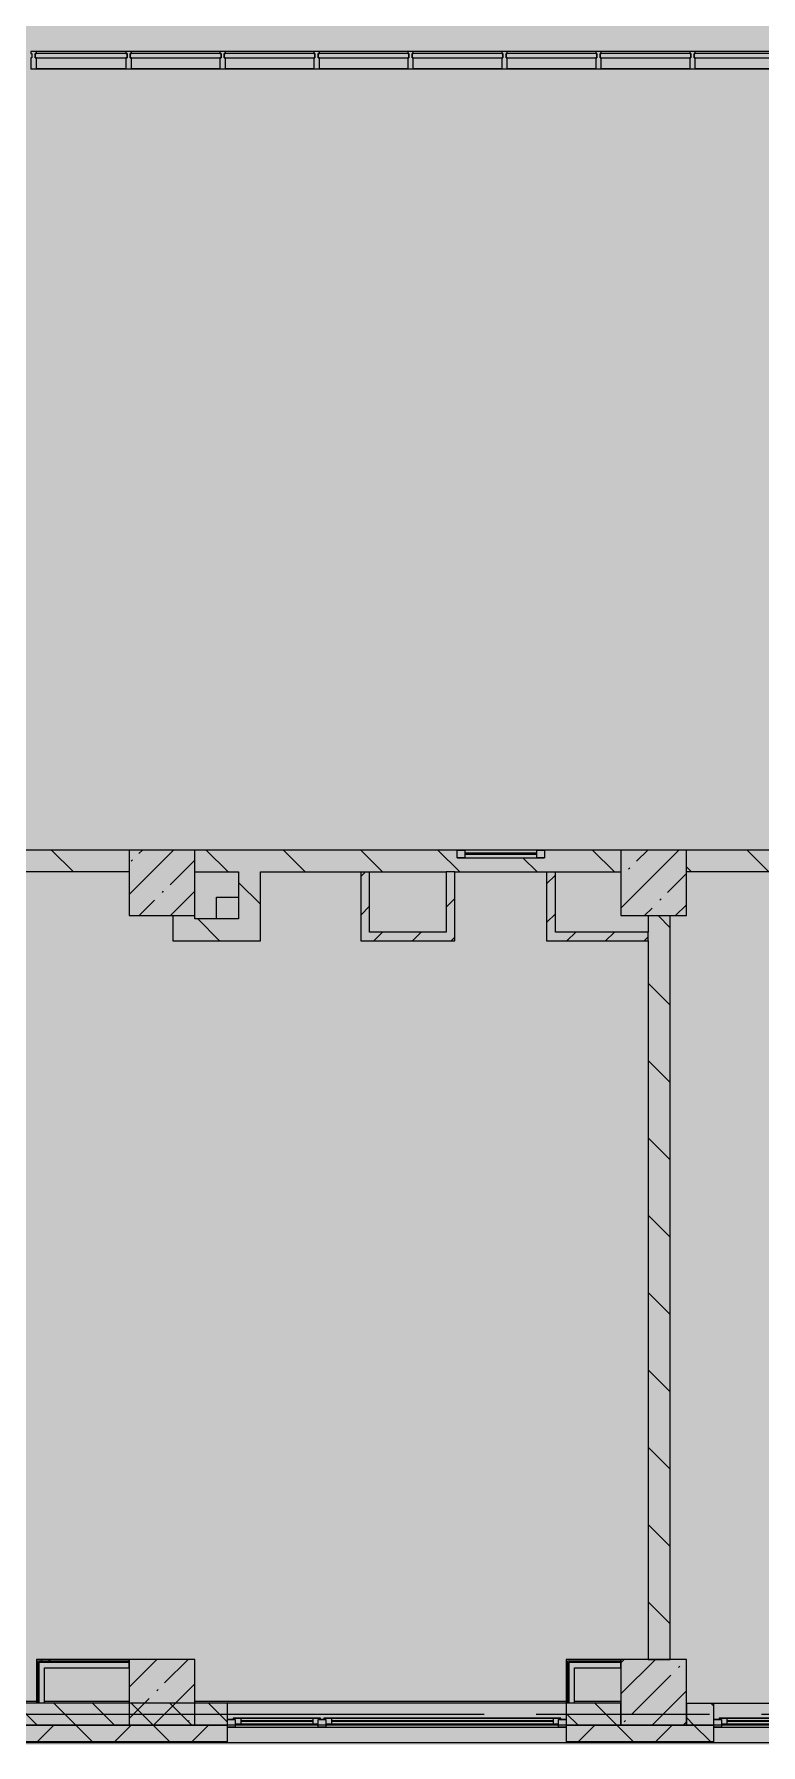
# Model space of a CAD drawing. Header units: millimetres. Extents: x -2911 to 191903, y -8553 to 29000.
# Drawn here: x 66710 to 73360, y -280 to 15358 of the extents above; entities that cross this region are included whole.
import ezdxf

# ---------------------------------------------------------------- set-up
doc = ezdxf.new("R2010")
doc.units = ezdxf.units.MM
doc.linetypes.add('Осевая', pattern=[3175, 635, -476.25, 1587.5, -476.25])
doc.layers.add('A-DETL-GENF-3', color=7, linetype='Continuous', lineweight=9, true_color=0xc0c0c0, transparency=0.4)
for name, color, linetype, lineweight, true_color in [('A-FLOR-2', 7, 'Continuous', 5, 0xb7b7b7), ('A-GLAZ-2', 7, 'Continuous', 5, 0x737373), ('A-GLAZ-CURT-1', 7, 'Continuous', 5, 0x737373), ('A-GLAZ-CWMG-2', 7, 'Continuous', 5, 0x737373), ('A-WALL-5', 7, 'Continuous', 9, 0x737373), ('A-WALL-6', 7, 'Continuous', 5, 0x737373), ('I-WALL-2', 7, 'Continuous', 9, 0xe7e7e7), ('I-WALL-4', 7, 'Continuous', 5, 0x737373), ('S-COLS-1', 7, 'Continuous', 5, 0x737373)]:
    doc.layers.add(name, color=color, linetype=linetype, lineweight=lineweight, true_color=true_color)
for name, color, linetype, lineweight in [('A-GLAZ-CURT-2', 7, 'Continuous', 5), ('A-WALL-4', 7, 'Continuous', 5), ('I-WALL-3', 7, 'Continuous', 5), ('S-COLS-2', 7, 'Continuous', 5), ('Оси', 7, 'Continuous', 9), ('Оси-2', 7, 'Осевая', 9)]:
    doc.layers.add(name, color=color, linetype=linetype, lineweight=lineweight)
pattern_1 = [(135, (59919.87, 0), (-353.553, -353.553), [])]
pattern_2 = [(45, (59919.87, 0), (-176.7767, 176.7767), [])]
pattern_3 = [(45, (59919.87, 0), (-285.123, 285.123), []), (45, (60205, 0), (-285.123, 285.123), [504.031, -100.806, 16.764, -84.042])]
pattern_4 = [(135, (59919.87, 0), (-176.7767, -176.7767), [])]
pattern_5 = [(45, (59919.9, 0), (-530.33, 530.33), []), (135, (59919.9, 0), (-530.33, -530.33), [])]

# ---------------------------------------------------------------- blocks, each defined once
blk = doc.blocks.new('120_Окно_СКБ_2Ст - 120_Окно_СКБ_2Ст 3100х2500 _мал_створка слева_ 2-22446355-2_5_1_птичка')
at = {"layer": 'A-GLAZ-2'}
for p, q in [((-1550, -127), (-1550, -57)), ((-1550, -57), (-1480, -57)), ((1550, -57), (-1550, -57)), ((-1480, -127), (-1550, -127)), ((-1550, -127), (-1500, -127)), ((-1480, -127), (-1500, -127)), ((-1500, -127), (-1500, -137)), ((-1500, -137), (670, -137)), ((670, -137), (-1500, -137)), ((-1480, -57), (-1480, -127)), ((650, -87), (-1480, -87)), ((-1480, -87), (-1480, -127)), ((-1430, -137), (-1430, -87)), ((-1430, -107), (600, -107)), ((600, -117), (-1430, -117)), ((600, -137), (600, -87)), ((650, -127), (650, -57)), ((650, -57), (720, -57)), ((650, -127), (650, -87)), ((720, -127), (650, -127)), ((670, -127), (650, -127)), ((670, -127), (700, -127)), ((670, -137), (670, -127)), ((720, -127), (700, -127)), ((700, -127), (700, -137)), ((700, -137), (1500, -137)), ((1500, -137), (700, -137)), ((720, -57), (720, -127)), ((1480, -87), (720, -87)), ((720, -87), (720, -127)), ((770, -137), (770, -87)), ((770, -107), (1430, -107)), ((1430, -117), (770, -117)), ((1430, -137), (1430, -87)), ((1480, -127), (1480, -57)), ((1480, -57), (1550, -57)), ((1480, -127), (1480, -87)), ((1550, -127), (1480, -127)), ((1500, -127), (1480, -127)), ((1500, -127), (1550, -127)), ((1500, -137), (1500, -127)), ((1550, -57), (1550, -127))]:
    blk.add_line(p, q, dxfattribs=at)
blk = doc.blocks.new('BSC_Колонна _Прямоугольная - 600х600-V150-2_5_1_птичка')
at = {"layer": 'S-COLS-2'}
h = blk.add_hatch(dxfattribs=at)
h.set_pattern_fill('FP_170', color=256, style=0, pattern_type=2)
h.set_pattern_definition([(45, (-7960, -7600), (-285.123, 285.123), []), (45, (-7674.88, -7600), (-285.123, 285.123), [504.031, -100.806, 16.764, -84.042])])
h.paths.add_polyline_path([(-300, -300), (300, -300), (300, 300), (-300, 300), (-300, 150)])
at = {"layer": 'S-COLS-1'}
for p, q in [((300, 300), (-300, 300)), ((-300, 300), (-300, -300)), ((300, -300), (300, 300)), ((-300, -300), (300, -300))]:
    blk.add_line(p, q, dxfattribs=at)
blk = doc.blocks.new('BSC_Колонна _Прямоугольная - 600х600-20441433-2_5_1_птичка')
at = {"layer": 'S-COLS-2'}
h = blk.add_hatch(dxfattribs=at)
h.set_pattern_fill('FP_178', color=256, style=0, pattern_type=2)
h.set_pattern_definition([(45, (-12460, -7600), (-285.123, 285.123), []), (45, (-12174.88, -7600), (-285.123, 285.123), [504.031, -100.806, 16.764, -84.042])])
h.paths.add_polyline_path([(-300, -300), (300, -300), (300, 300), (-300, 300), (-300, 150)])
at = {"layer": 'S-COLS-1'}
for p, q in [((300, 300), (-300, 300)), ((-300, 300), (-300, -300)), ((300, -300), (300, 300)), ((-300, -300), (300, -300))]:
    blk.add_line(p, q, dxfattribs=at)
blk = doc.blocks.new('Системная панель - Стекло - 40мм-23997895-2_5_1_птичка')
at = {"layer": 'A-GLAZ-CURT-1'}
for p, q in [((420, 0), (-420, 0)), ((-420, 0), (-420, -40)), ((420, -40), (420, 0)), ((-420, -40), (420, -40))]:
    blk.add_line(p, q, dxfattribs=at)
blk = doc.blocks.new('Прямоугольный импост - Импост структурный с накладкой - 160мм-23771928-2_5_1_птичка')
at = {"layer": 'A-GLAZ-CWMG-2'}
for p, q in [((7630, 15200), (6810, 15200)), ((7630, 15043), (6810, 15043))]:
    blk.add_line(p, q, dxfattribs=at)
blk = doc.blocks.new('Прямоугольный импост - Импост структурный с накладкой - 160мм-23997897-2_5_1_птичка')
at = {"layer": 'A-GLAZ-CWMG-2'}
for p, q in [((0, 140), (-50, 140)), ((-50, 140), (-50, 40)), ((-50, 40), (-40, 40)), ((-40, 0), (-50, 0)), ((-50, 0), (-50, -17)), ((-40, 40), (-40, 0)), ((-10, 0), (-10, 40)), ((-10, 40), (0, 40)), ((0, 0), (-10, 0)), ((0, 40), (0, 140)), ((0, -17), (0, 0)), ((-50, -17), (0, -17))]:
    blk.add_line(p, q, dxfattribs=at)
blk = doc.blocks.new('Системная панель - Стекло - 40мм-23997898-2_5_1_птичка')
at = {"layer": 'A-GLAZ-CURT-2'}
h = blk.add_hatch(dxfattribs=at)
h.set_pattern_fill('FP_184', color=256, style=0, pattern_type=2)
h.set_pattern_definition([(45, (-13750.1, -14683), (-1414.21, 1414.21), [1000, -3000]), (45, (-14750.1, -15183), (-1414.21, 1414.21), [3000, -1000]), (45, (-12750.1, -15683), (-1414.21, 1414.21), [1000, -3000])])
h.paths.add_polyline_path([(420, -40), (420, 0), (-420, 0), (-420, -40)])
at = {"layer": 'A-GLAZ-CURT-1'}
for p, q in [((420, 0), (-420, 0)), ((-420, 0), (-420, -40)), ((-420, -40), (420, -40)), ((420, -40), (420, 0))]:
    blk.add_line(p, q, dxfattribs=at)
blk = doc.blocks.new('Прямоугольный импост - Импост структурный с накладкой - 160мм-23771920-2_5_1_птичка')
at = {"layer": 'A-GLAZ-CWMG-2'}
for p, q in [((13660, 15200), (12840, 15200)), ((13660, 15043), (12840, 15043))]:
    blk.add_line(p, q, dxfattribs=at)
blk = doc.blocks.new('Прямоугольный импост - Импост структурный с накладкой - 160мм-23997894-2_5_1_птичка')
at = {"layer": 'A-GLAZ-CWMG-2'}
for p, q in [((-25, 40), (-25, 140)), ((-25, 140), (25, 140)), ((-15, 40), (-25, 40)), ((-25, -17), (-25, 0)), ((-25, 0), (-15, 0)), ((-15, 0), (-15, 40)), ((15, 40), (15, 0)), ((25, 40), (15, 40)), ((15, 0), (25, 0)), ((25, 140), (25, 40)), ((25, 0), (25, -17)), ((25, -17), (-25, -17))]:
    blk.add_line(p, q, dxfattribs=at)
blk = doc.blocks.new('Системная панель - Стекло - 40мм-23997899-2_5_1_птичка')
at = {"layer": 'A-GLAZ-CURT-1'}
for p, q in [((415, 0), (-415, 0)), ((-415, 0), (-415, -40)), ((415, -40), (415, 0)), ((-415, -40), (415, -40))]:
    blk.add_line(p, q, dxfattribs=at)
blk = doc.blocks.new('Прямоугольный импост - Импост структурный с накладкой - 160мм-23771909-2_5_1_птичка')
at = {"layer": 'A-GLAZ-CWMG-2'}
for p, q in [((11930, 15200), (11120, 15200)), ((11930, 15043), (11120, 15043))]:
    blk.add_line(p, q, dxfattribs=at)
blk = doc.blocks.new('Системная панель - Стекло - 40мм-V166-2_5_1_птичка')
at = {"layer": 'A-GLAZ-CURT-1'}
for p, q in [((415, 0), (-415, 0)), ((-415, 0), (-415, -40)), ((415, -40), (415, 0)), ((-415, -40), (415, -40))]:
    blk.add_line(p, q, dxfattribs=at)
blk = doc.blocks.new('Системная панель - Стекло - 40мм-V167-2_5_1_птичка')
at = {"layer": 'A-GLAZ-CURT-1'}
for p, q in [((415, 0), (-415, 0)), ((-415, 0), (-415, -40)), ((415, -40), (415, 0)), ((-415, -40), (415, -40))]:
    blk.add_line(p, q, dxfattribs=at)
blk = doc.blocks.new('Системная панель - Стекло - 40мм-V168-2_5_1_птичка')
at = {"layer": 'A-GLAZ-CURT-2'}
h = blk.add_hatch(dxfattribs=at)
h.set_pattern_fill('FP_186', color=256, style=0, pattern_type=2)
h.set_pattern_definition([(45, (-8585, -14683), (-1414.21, 1414.21), [1000, -3000]), (45, (-9585, -15183), (-1414.21, 1414.21), [3000, -1000]), (45, (-7585, -15683), (-1414.21, 1414.21), [1000, -3000])])
h.paths.add_polyline_path([(415, -40), (415, 0), (-415, 0), (-415, -40), (47, -40)])
at = {"layer": 'A-GLAZ-CURT-1'}
for p, q in [((415, 0), (-415, 0)), ((-415, 0), (-415, -40)), ((415, -40), (415, 0)), ((-415, -40), (415, -40))]:
    blk.add_line(p, q, dxfattribs=at)
blk = doc.blocks.new('Системная панель - Стекло - 40мм-V169-2_5_1_птичка')
at = {"layer": 'A-GLAZ-CURT-1'}
for p, q in [((415, 0), (-415, 0)), ((-415, 0), (-415, -40)), ((415, -40), (415, 0)), ((-415, -40), (415, -40))]:
    blk.add_line(p, q, dxfattribs=at)
blk = doc.blocks.new('Системная панель - Стекло - 40мм-V170-2_5_1_птичка')
at = {"layer": 'A-GLAZ-CURT-1'}
for p, q in [((415, 0), (-415, 0)), ((-415, 0), (-415, -40)), ((415, -40), (415, 0)), ((-415, -40), (415, -40))]:
    blk.add_line(p, q, dxfattribs=at)
blk = doc.blocks.new('120_Окно_СКБ_1Ст - 120_Окно_СКБ_1Ст 400х800 EI30-24230873-2_5_1_птичка')
at = {"layer": 'A-GLAZ-2'}
for p, q in [((-400, 30), (-400, 100)), ((-400, 100), (-330, 100)), ((400, 100), (-400, 100)), ((-330, 30), (-400, 30)), ((-400, 30), (400, 30)), ((-330, 100), (-330, 30)), ((330, 70), (-330, 70)), ((330, 60), (-330, 60)), ((330, 30), (330, 100)), ((330, 100), (400, 100)), ((400, 30), (330, 30)), ((400, 100), (400, 30))]:
    blk.add_line(p, q, dxfattribs=at)

msp = doc.modelspace()

# ---------------------------------------------------------------- hatches: boundary and pattern name
at = {"layer": 'A-DETL-GENF-3'}
msp.add_hatch(color=256, dxfattribs=at).paths.add_polyline_path([(93094.9, -280), (98679.9, -280), (98679.9, 23777.7), (93779.9, 23777.7), (93779.9, 27350), (63771.9, 27350), (63771.9, 15358), (59651.9, 15358), (59651.9, -280), (92167.4, -280)])
at = {"layer": 'A-WALL-4'}
h = msp.add_hatch(dxfattribs=at)
h.set_pattern_fill('FP_86', color=256, style=0, pattern_type=2)
h.set_pattern_definition(pattern_4)
h.paths.add_polyline_path([(64549.9, -100), (68479.9, -100), (68479.9, 100), (64549.9, 100)])
h.paths.add_polyline_path([(71761.9, -100), (72079.9, -100), (72079.9, 100), (71579.9, 100), (71579.9, -100)])
h = msp.add_hatch(dxfattribs=at)
h.set_pattern_fill('FP_86', color=256, style=0, pattern_type=2)
h.set_pattern_definition(pattern_4)
h.paths.add_polyline_path([(76399.5, -100), (76579.9, -100), (76579.9, 100), (76029.9, 100), (76029.9, -100)])
h.paths.add_polyline_path([(72929.9, -100), (72929.9, 100), (72679.9, 100), (72679.9, -100), (72689.5, -100)])
h = msp.add_hatch(dxfattribs=at)
h.set_pattern_fill('FP_76', color=256, style=0, pattern_type=2)
h.set_pattern_definition([(45, (59919.87, 0), (-353.5534, 353.5534), []), (135, (59919.87, 0), (-353.5534, -353.5534), [])])
h.paths.add_polyline_path([(95809.9, -250), (95809.9, -100), (94689.9, -100), (94689.9, -250), (95413.7, -250)])
h.paths.add_polyline_path([(98679.9, -250), (98679.9, -100), (97909.9, -100), (97909.9, -250), (98673.8, -250)])
h.paths.add_polyline_path([(90776.1, -250), (90829.9, -250), (90829.9, -100), (89129.6, -100), (89129.6, -250), (90312.3, -250)])
h.paths.add_polyline_path([(92929.9, -250), (93789.9, -250), (93789.9, -100), (92929.9, -100)])
h.paths.add_polyline_path([(86138.5, -250), (86329.6, -250), (86329.6, -100), (84729.9, -100), (84729.9, -250), (85674.7, -250)])
h.paths.add_polyline_path([(78729.9, -250), (78729.9, -100), (78079.9, -100), (78079.9, -250), (78254.6, -250)])
h.paths.add_polyline_path([(81529.9, -250), (82629.9, -250), (82629.9, -100), (81529.9, -100)])
h.paths.add_polyline_path([(76863.3, -250), (77179.9, -250), (77179.9, -100), (76029.9, -100), (76029.9, -250), (76399.5, -250)])
h.paths.add_polyline_path([(72689.5, -250), (72929.9, -250), (72929.9, -100), (71579.9, -100), (71579.9, -250), (71761.9, -250)])
h.paths.add_polyline_path([(68051.9, -250), (68479.9, -250), (68479.9, -100), (64549.9, -100), (64549.9, -250), (67124.3, -250)])
h.paths.add_polyline_path([(63649.9, -250), (63649.9, -100), (59659.9, -100), (59659.9, -250), (63414.3, -250)])
at = {"layer": 'I-WALL-2'}
for points in [[(67579.9, 425), (67579.9, 475), (66754.9, 475), (66754.9, 425), (67124.3, 425)], [(72079.9, 425), (72079.9, 475), (71604.9, 475), (71604.9, 425), (71761.9, 425)], [(66804.9, 100), (66804.9, 425), (66754.9, 425), (66754.9, 100)], [(71654.9, 100), (71654.9, 425), (71604.9, 425), (71604.9, 100)]]:
    msp.add_hatch(color=256, dxfattribs=at).paths.add_polyline_path(points)
at = {"layer": 'I-WALL-3'}
h = msp.add_hatch(dxfattribs=at)
h.set_pattern_fill('FP_87', color=256, style=0, pattern_type=2)
h.set_pattern_definition(pattern_1)
h.paths.add_polyline_path([(69906.9, 7700), (72079.9, 7700), (72079.9, 7900), (71379.9, 7900), (71379.9, 7830), (70579.9, 7830), (70579.9, 7900), (68179.9, 7900), (68179.9, 7700), (68979.4, 7700)])
h.paths.add_polyline_path([(72689.5, 7700), (73479.8, 7700), (73479.8, 7900), (72679.9, 7900), (72679.9, 7700)])
h.paths.add_polyline_path([(66449.9, 7700), (67579.9, 7700), (67579.9, 7900), (66449.9, 7900), (66449.9, 7750.3)])
h.paths.add_polyline_path([(76579.9, 7700), (76579.9, 7900), (74919.8, 7900), (74919.8, 7700), (76079.9, 7700)])
h.paths.add_polyline_path([(63649.9, 7700), (63949.9, 7700), (63949.9, 7900), (63649.9, 7900), (63649.9, 7750.3)])
h = msp.add_hatch(dxfattribs=at)
h.set_pattern_fill('FP_87', color=256, style=0, pattern_type=2)
h.set_pattern_definition(pattern_1)
h.paths.add_polyline_path([(68779.9, 7070), (68779.9, 7700), (68579.9, 7700), (68579.9, 7070)])
h = msp.add_hatch(dxfattribs=at)
h.set_pattern_fill('FP_88', color=256, style=0, pattern_type=2)
h.set_pattern_definition(pattern_2)
h.paths.add_polyline_path([(69779.9, 7070), (69779.9, 7700), (69699.9, 7700), (69699.9, 7070)])
h = msp.add_hatch(dxfattribs=at)
h.set_pattern_fill('FP_88', color=256, style=0, pattern_type=2)
h.set_pattern_definition(pattern_2)
h.paths.add_polyline_path([(70559.9, 7150), (70559.9, 7700), (70479.9, 7700), (70479.9, 7150)])
h = msp.add_hatch(dxfattribs=at)
h.set_pattern_fill('FP_88', color=256, style=0, pattern_type=2)
h.set_pattern_definition(pattern_2)
h.paths.add_polyline_path([(71479.9, 7070), (71479.9, 7700), (71399.9, 7700), (71399.9, 7070)])
h = msp.add_hatch(dxfattribs=at)
h.set_pattern_fill('FP_87', color=256, style=0, pattern_type=2)
h.set_pattern_definition(pattern_1)
h.paths.add_polyline_path([(68051.9, 7070), (68179.9, 7070), (68179.9, 7300), (67979.9, 7300), (67979.9, 7070)])
h = msp.add_hatch(dxfattribs=at)
h.set_pattern_fill('FP_87', color=256, style=0, pattern_type=2)
h.set_pattern_definition(pattern_1)
h.paths.add_polyline_path([(68579.9, 7070), (68579.9, 7270), (68179.9, 7270), (68179.9, 7070)])
h = msp.add_hatch(dxfattribs=at)
h.set_pattern_fill('FP_87', color=256, style=0, pattern_type=2)
h.set_pattern_definition(pattern_1)
h.paths.add_polyline_path([(72329.9, 500), (72529.9, 500), (72529.9, 7300), (72329.9, 7300), (72329.9, 808.9)])
h = msp.add_hatch(dxfattribs=at)
h.set_pattern_fill('FP_88', color=256, style=0, pattern_type=2)
h.set_pattern_definition(pattern_2)
h.paths.add_polyline_path([(69779.9, 7070), (70559.9, 7070), (70559.9, 7150), (69779.9, 7150)])
h = msp.add_hatch(dxfattribs=at)
h.set_pattern_fill('FP_88', color=256, style=0, pattern_type=2)
h.set_pattern_definition(pattern_2)
h.paths.add_polyline_path([(72329.9, 7070), (72329.9, 7150), (71479.9, 7150), (71479.9, 7070), (71761.9, 7070)])
h = msp.add_hatch(dxfattribs=at)
h.set_pattern_fill('FP_188', color=256, style=0, pattern_type=2)
h.set_pattern_definition(pattern_5)
h.paths.add_polyline_path([(67579.9, 487.5), (67579.9, 500), (66729.9, 500), (66729.9, 487.5), (67124.3, 487.5)])
h = msp.add_hatch(dxfattribs=at)
h.set_pattern_fill('FP_188', color=256, style=0, pattern_type=2)
h.set_pattern_definition(pattern_5)
h.paths.add_polyline_path([(66742.4, 100), (66742.4, 487.5), (66729.9, 487.5), (66729.9, 100)])
h = msp.add_hatch(dxfattribs=at)
h.set_pattern_fill('FP_188', color=256, style=0, pattern_type=2)
h.set_pattern_definition(pattern_5)
h.paths.add_polyline_path([(67579.9, 475), (67579.9, 487.5), (66742.4, 487.5), (66742.4, 475), (67124.3, 475)])
h = msp.add_hatch(dxfattribs=at)
h.set_pattern_fill('FP_188', color=256, style=0, pattern_type=2)
h.set_pattern_definition(pattern_5)
h.paths.add_polyline_path([(66742.4, 100), (66754.9, 100), (66754.9, 475), (66742.4, 475), (66742.4, 230.5)])
h = msp.add_hatch(dxfattribs=at)
h.set_pattern_fill('FP_188', color=256, style=0, pattern_type=2)
h.set_pattern_definition(pattern_5)
h.paths.add_polyline_path([(72079.9, 487.5), (72079.9, 500), (71579.9, 500), (71579.9, 487.5), (71761.9, 487.5)])
h = msp.add_hatch(dxfattribs=at)
h.set_pattern_fill('FP_188', color=256, style=0, pattern_type=2)
h.set_pattern_definition(pattern_5)
h.paths.add_polyline_path([(72079.9, 475), (72079.9, 487.5), (71592.4, 487.5), (71592.4, 475), (71761.9, 475)])
at = {"layer": 'S-COLS-2'}
h = msp.add_hatch(dxfattribs=at)
h.set_pattern_fill('FP_84', color=256, style=0, pattern_type=2)
h.set_pattern_definition(pattern_3)
h.paths.add_polyline_path([(68179.9, -100), (68179.9, 500), (67579.9, 500), (67579.9, -100), (68051.9, -100)])
h = msp.add_hatch(dxfattribs=at)
h.set_pattern_fill('FP_84', color=256, style=0, pattern_type=2)
h.set_pattern_definition(pattern_3)
h.paths.add_polyline_path([(72079.9, -100), (72679.9, -100), (72679.9, 500), (72079.9, 500), (72079.9, 230.5)])

# ---------------------------------------------------------------- linework, layer by layer
at = {"layer": 'A-FLOR-2'}
for p, q in [((73629.9, 15040), (66689.9, 15040)), ((68379.9, 7470), (68579.9, 7470)), ((68379.9, 7270), (68379.9, 7470))]:
    msp.add_line(p, q, dxfattribs=at)
at = {"layer": 'A-WALL-5'}
for p, q in [((70559.9, 7700), (70479.9, 7700)), ((72329.9, 7070), (72329.9, 7150)), ((66742.4, 487.5), (67579.9, 487.5)), ((66742.4, 100), (66742.4, 487.5)), ((66754.9, 475), (67579.9, 475)), ((66754.9, 100), (66754.9, 475)), ((71592.4, 487.5), (72079.9, 487.5)), ((71592.4, 100), (71592.4, 487.5)), ((71604.9, 475), (72079.9, 475)), ((71604.9, 100), (71604.9, 475)), ((64549.9, -100), (68479.9, -100)), ((71579.9, -100), (72079.9, -100)), ((72679.9, -100), (72929.9, -100)), ((64549.9, -250), (68479.9, -250)), ((64549.9, -253), (68479.9, -253)), ((71579.9, -250), (72929.9, -250)), ((71579.9, -253), (72929.9, -253))]:
    msp.add_line(p, q, dxfattribs=at)
at = {"layer": 'A-WALL-6'}
for p, q in [((72079.9, 100), (63649.9, 100)), ((68479.9, -258), (68479.9, 100)), ((71579.9, 100), (71579.9, -258)), ((72079.9, -100), (72079.9, 100)), ((72679.9, 100), (72679.9, -100)), ((72679.9, 100), (76579.9, 100)), ((72929.9, -258), (72929.9, 100)), ((78079.9, -100), (59809.9, -100)), ((59657.7, -258), (78079.9, -258))]:
    msp.add_line(p, q, dxfattribs=at)
at = {"layer": 'I-WALL-4'}
for p, q in [((67579.9, 7900), (66449.9, 7900)), ((70579.9, 7900), (68179.9, 7900)), ((72079.9, 7900), (71379.9, 7900)), ((73479.8, 7900), (72679.9, 7900)), ((67579.9, 7700), (63649.9, 7700)), ((68179.9, 7700), (68579.9, 7700)), ((68579.9, 7700), (68579.9, 7270)), ((68779.9, 7700), (70479.9, 7700)), ((68779.9, 7070), (68779.9, 7700)), ((69699.9, 7700), (69699.9, 7070)), ((69779.9, 7150), (69779.9, 7700)), ((70479.9, 7700), (70479.9, 7150)), ((70559.9, 7700), (72079.9, 7700)), ((70559.9, 7070), (70559.9, 7700)), ((71399.9, 7700), (71399.9, 7070)), ((71479.9, 7150), (71479.9, 7700)), ((75999.9, 7700), (72679.9, 7700)), ((67979.9, 7300), (67979.9, 7070)), ((68179.9, 7270), (68179.9, 7300)), ((68579.9, 7270), (68179.9, 7270)), ((72329.9, 7300), (72329.9, 7150)), ((72529.9, 500), (72529.9, 7300)), ((67979.9, 7070), (68779.9, 7070)), ((69699.9, 7070), (70559.9, 7070)), ((70479.9, 7150), (69779.9, 7150)), ((71399.9, 7070), (72329.9, 7070)), ((72329.9, 7150), (71479.9, 7150)), ((72329.9, 7070), (72329.9, 500)), ((67579.9, 500), (66729.9, 500)), ((66729.9, 500), (66729.9, 100)), ((67579.9, 425), (67579.9, 500)), ((72079.9, 500), (71579.9, 500)), ((71579.9, 500), (71579.9, 100)), ((72079.9, 425), (72079.9, 500)), ((72329.9, 500), (72529.9, 500)), ((66804.9, 425), (67579.9, 425)), ((66804.9, 100), (66804.9, 425)), ((71654.9, 425), (72079.9, 425)), ((71654.9, 100), (71654.9, 425)), ((63649.9, 120), (66729.9, 120)), ((66804.9, 120), (67579.9, 120)), ((68179.9, 120), (71579.9, 120)), ((71654.9, 120), (72079.9, 120)), ((76029.9, -100), (72929.9, -100))]:
    msp.add_line(p, q, dxfattribs=at)
at = {"layer": 'S-COLS-1'}
for p, q in [((68179.9, 500), (67579.9, 500)), ((67579.9, 500), (67579.9, -100)), ((68179.9, -100), (68179.9, 500)), ((72679.9, 500), (72079.9, 500)), ((72079.9, 500), (72079.9, -100)), ((72679.9, -100), (72679.9, 500)), ((67579.9, -100), (68179.9, -100)), ((72079.9, -100), (72679.9, -100))]:
    msp.add_line(p, q, dxfattribs=at)
at = {"layer": 'Оси'}
msp.add_line((57692.3, 0), (70192.3, 0), dxfattribs=at)
at = {"layer": 'Оси-2'}
msp.add_line((70192.3, 0), (85909.9, 0), dxfattribs=at)

# ---------------------------------------------------------------- block references
at = {"layer": 'A-GLAZ-2'}
msp.add_blockref('120_Окно_СКБ_1Ст - 120_Окно_СКБ_1Ст 400х800 EI30-24230873-2_5_1_птичка', (70979.9, 7800), dxfattribs=at)
at = {"layer": 'A-GLAZ-2', "rotation": 180}
for p in [(70029.9, -175), (74479.9, -175)]:
    msp.add_blockref('120_Окно_СКБ_2Ст - 120_Окно_СКБ_2Ст 3100х2500 _мал_створка слева_ 2-22446355-2_5_1_птичка', p, dxfattribs=at)
at = {"layer": 'A-GLAZ-CURT-1'}
for name, p in [('Системная панель - Стекло - 40мм-23997895-2_5_1_птичка', (67139.9, 15183)), ('Системная панель - Стекло - 40мм-V168-2_5_1_птичка', (68004.9, 15183)), ('Системная панель - Стекло - 40мм-V166-2_5_1_птичка', (68864.9, 15183)), ('Системная панель - Стекло - 40мм-V167-2_5_1_птичка', (69724.9, 15183)), ('Системная панель - Стекло - 40мм-V170-2_5_1_птичка', (70584.9, 15183)), ('Системная панель - Стекло - 40мм-23997899-2_5_1_птичка', (71444.9, 15183)), ('Системная панель - Стекло - 40мм-V169-2_5_1_птичка', (72304.9, 15183)), ('Системная панель - Стекло - 40мм-23997898-2_5_1_птичка', (73170, 15183))]:
    msp.add_blockref(name, p, dxfattribs=at)
at = {"layer": 'A-GLAZ-CWMG-2', "rotation": 180}
msp.add_blockref('Прямоугольный импост - Импост структурный с накладкой - 160мм-23997897-2_5_1_птичка', (66679.9, 15183), dxfattribs=at)
at = {"layer": 'A-GLAZ-CWMG-2'}
for name, p in [('Прямоугольный импост - Импост структурный с накладкой - 160мм-23771928-2_5_1_птичка', (59919.9, 0)), ('Прямоугольный импост - Импост структурный с накладкой - 160мм-23771909-2_5_1_птичка', (56479.9, 0)), ('Прямоугольный импост - Импост структурный с накладкой - 160мм-23771909-2_5_1_птичка', (57339.9, 0)), ('Прямоугольный импост - Импост структурный с накладкой - 160мм-23771909-2_5_1_птичка', (58199.9, 0)), ('Прямоугольный импост - Импост структурный с накладкой - 160мм-23771909-2_5_1_птичка', (59059.9, 0)), ('Прямоугольный импост - Импост структурный с накладкой - 160мм-23771909-2_5_1_птичка', (59919.9, 0)), ('Прямоугольный импост - Импост структурный с накладкой - 160мм-23771909-2_5_1_птичка', (60779.9, 0)), ('Прямоугольный импост - Импост структурный с накладкой - 160мм-23771920-2_5_1_птичка', (59919.9, 0))]:
    msp.add_blockref(name, p, dxfattribs=at)
at = {"layer": 'A-GLAZ-CWMG-2', "extrusion": (0, 0, -1), "rotation": 180}
for p in [(-67574.9, 15183), (-68434.9, 15183), (-69294.9, 15183), (-70154.9, 15183), (-71014.9, 15183), (-71874.9, 15183), (-72734.9, 15183)]:
    msp.add_blockref('Прямоугольный импост - Импост структурный с накладкой - 160мм-23997894-2_5_1_птичка', p, dxfattribs=at)
at = {"layer": 'S-COLS-1'}
for name, p in [('BSC_Колонна _Прямоугольная - 600х600-V150-2_5_1_птичка', (67879.9, 7600)), ('BSC_Колонна _Прямоугольная - 600х600-20441433-2_5_1_птичка', (72379.9, 7600))]:
    msp.add_blockref(name, p, dxfattribs=at)

doc.saveas('drawing.dxf')
